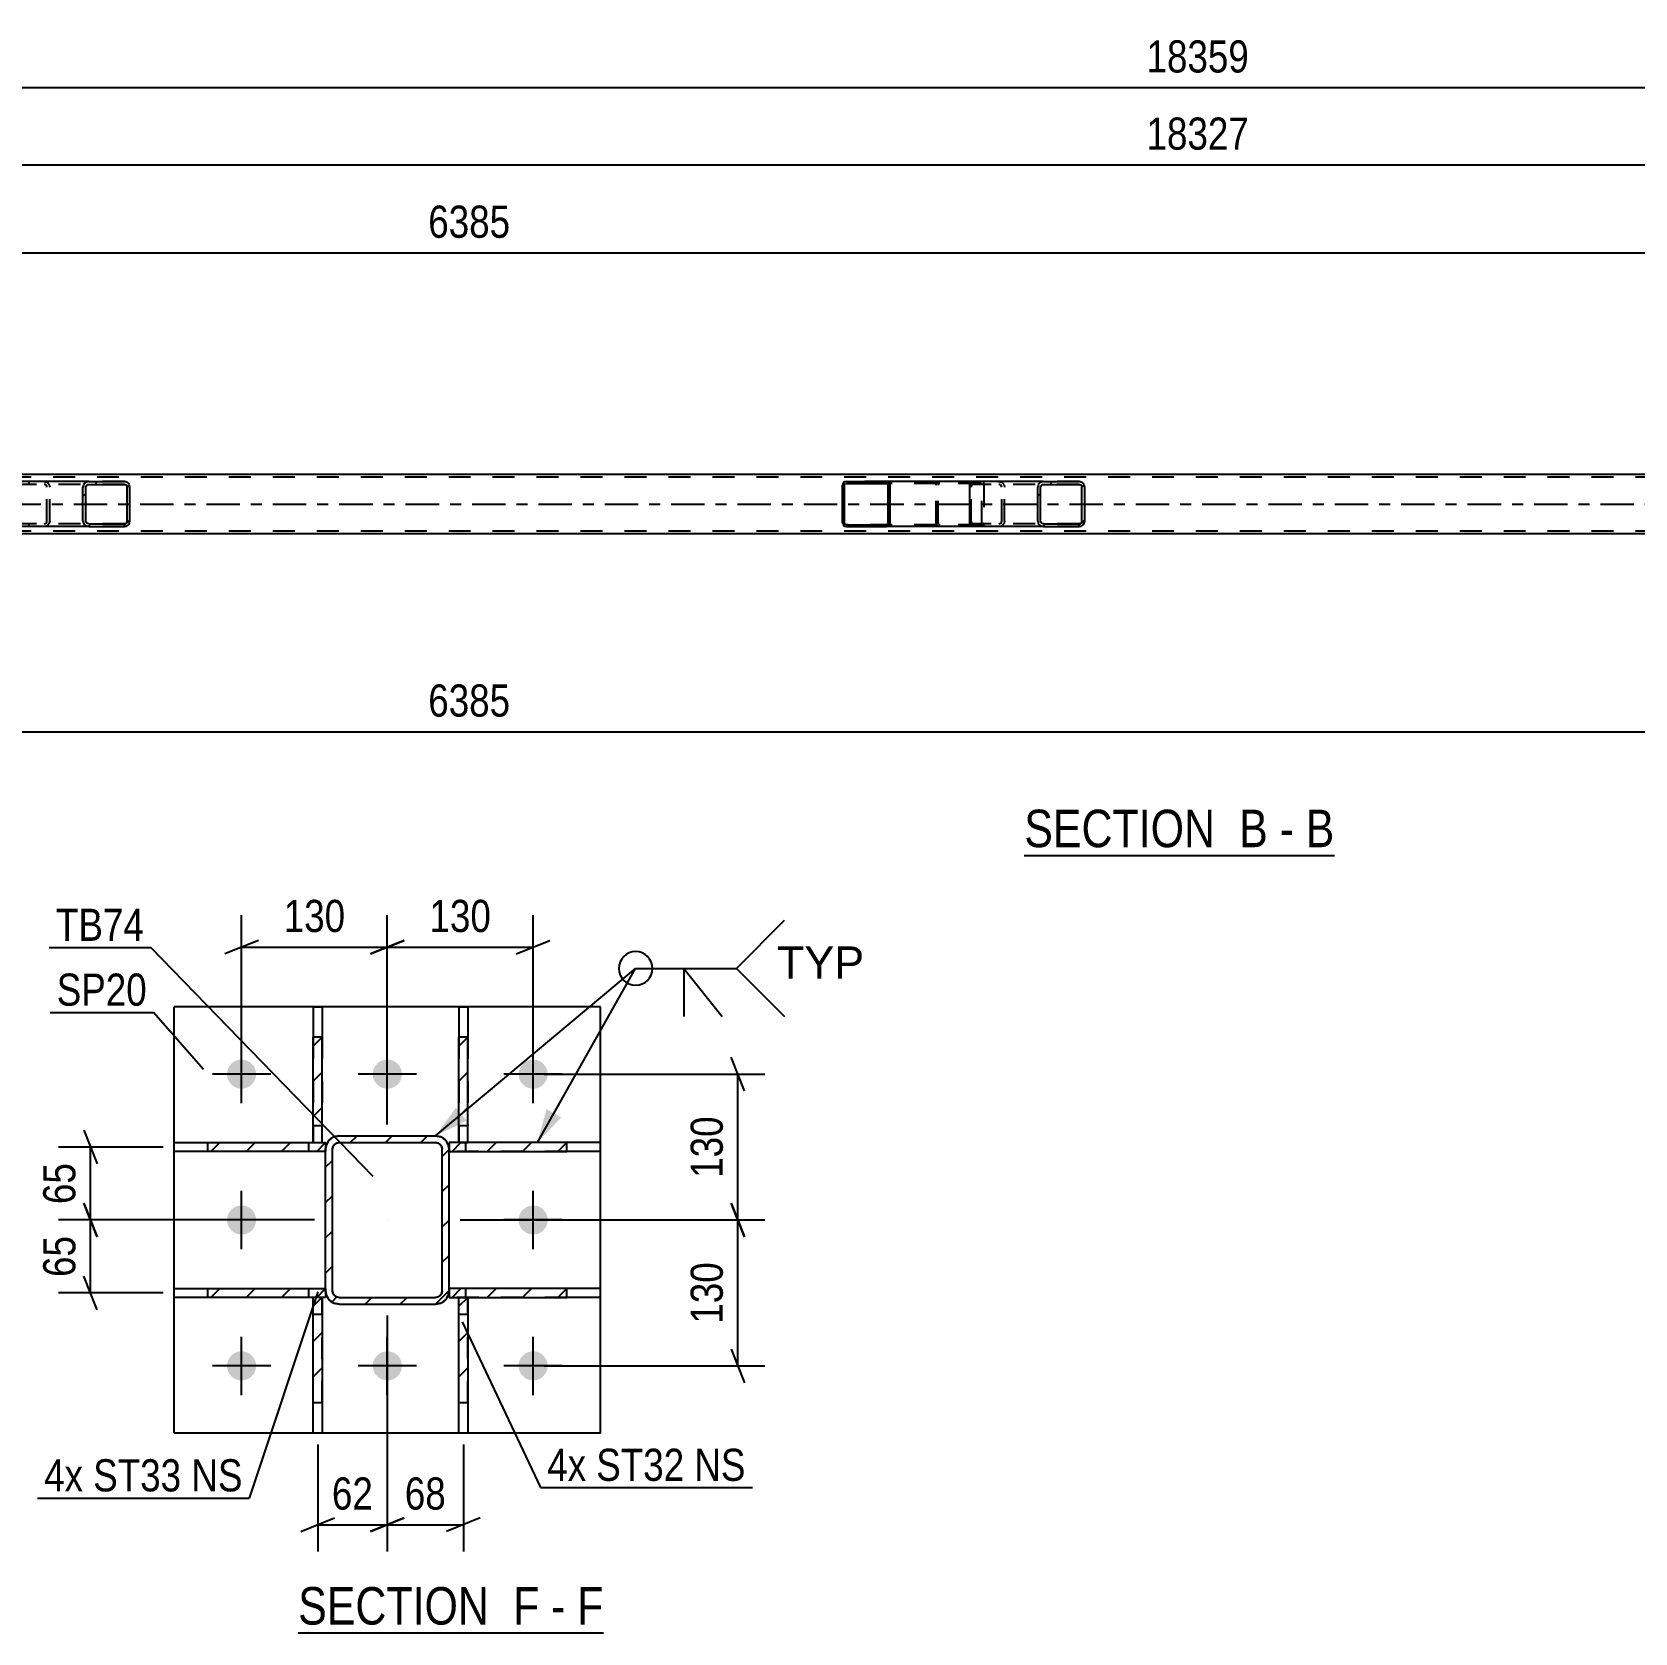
# Model space of a CAD drawing. Header units: millimetres. Extents: x 0 to 841, y 0 to 594.
# Drawn here: x 326.3 to 469.3, y 147.4 to 290.1 of the extents above; entities that cross this region are included whole.
import ezdxf

# ---------------------------------------------------------------- set-up
doc = ezdxf.new("R2010")
doc.units = ezdxf.units.MM
doc.linetypes.add('DXK_LINE_DOT2', pattern=[3.9198, 1.9599, -1.9599])
doc.linetypes.add('DXK_LINE_DOT3', pattern=[5.9187, 2.979, -0.9799, 0.9799, -0.9799])
doc.styles.add('Arial', font='ARIAL.TTF', dxfattribs={"height": 0.2})
doc.styles.add('Arial Narrow', font='ARIALN.TTF', dxfattribs={"height": 0.2})

# ---------------------------------------------------------------- blocks, each defined once
blk = doc.blocks.new('Unknown-814748510-12 - 2466')
at = {"color": 6, "linetype": 'Continuous'}
blk.add_line((414.82, 216.67), (442.47, 216.67), dxfattribs=at)
at = {"color": 0, "linetype": 'Continuous'}
for points in [[(432.93, 217.42), (432.93, 220.92), (414.82, 220.92), (414.82, 217.42)], [(436.54, 217.42), (436.54, 220.92), (433.98, 220.92), (433.98, 217.42)], [(438.86, 217.42), (438.86, 220.92), (437.59, 220.92), (437.59, 217.42)], [(442.47, 217.42), (442.47, 220.92), (439.91, 220.92), (439.91, 217.42)]]:
    blk.add_wipeout(points, dxfattribs=at)
at = {"color": 7, "linetype": 'Continuous', "style": 'Arial Narrow'}
for s, p in [('SECTION ', (414.82, 217.42)), ('B', (433.98, 217.42)), ('B', (439.91, 217.42)), ('-', (437.59, 217.42))]:
    blk.add_text(s, height=3.34, dxfattribs=at).set_placement(p)
blk = doc.blocks.new('Unknown-814748510-17 - 5761')
at = {"color": 6, "linetype": 'Continuous'}
blk.add_line((350.07, 147.38), (377.29, 147.38), dxfattribs=at)
at = {"color": 0, "linetype": 'Continuous'}
for points in [[(368.18, 148.13), (368.18, 151.63), (350.07, 151.63), (350.07, 148.13)], [(371.57, 148.13), (371.57, 151.63), (369.23, 151.63), (369.23, 148.13)], [(373.89, 148.13), (373.89, 151.63), (372.62, 151.63), (372.62, 148.13)], [(377.29, 148.13), (377.29, 151.63), (374.94, 151.63), (374.94, 148.13)]]:
    blk.add_wipeout(points, dxfattribs=at)
at = {"color": 7, "linetype": 'Continuous', "style": 'Arial Narrow'}
for s, p in [('SECTION ', (350.07, 148.13)), ('F', (369.23, 148.13)), ('F', (374.94, 148.13)), ('-', (372.62, 148.13))]:
    blk.add_text(s, height=3.34, dxfattribs=at).set_placement(p)
blk = doc.blocks.new('Part-814748510-2548 - 2466')
at = {"color": 7, "linetype": 'DXK_LINE_DOT2'}
for p, q in [((761.35, 250.4), (99.23, 250.4)), ((761.35, 245.6), (99.23, 245.6))]:
    blk.add_line(p, q, dxfattribs=at)
at = {"color": 2, "linetype": 'Continuous'}
for p, q in [((492.23, 250.64), (242.83, 250.64)), ((492.23, 245.36), (242.83, 245.36))]:
    blk.add_line(p, q, dxfattribs=at)
at = {"color": 7, "linetype": 'DXK_LINE_DOT3'}
blk.add_line((99.23, 248), (761.35, 248), dxfattribs=at)
blk = doc.blocks.new('Part-814748510-2533 - 2466')
at = {"linetype": 'Continuous'}
h = blk.add_hatch(dxfattribs=at)
h.set_pattern_fill('', scale=0.7, style=0, pattern_type=0)
h.set_pattern_definition([(45, (420.1692, 249.7046), (-1.57154, 1.57154), [])])
h.paths.add_polyline_path([(420.21, 249.52), (420.17, 249.7), (420.06, 249.86), (419.9, 249.96), (419.7, 250), (416.52, 250), (416.33, 249.96), (416.16, 249.86), (416.06, 249.7), (416.02, 249.52), (416.02, 246.48), (416.06, 246.3), (416.16, 246.14), (416.33, 246.04), (416.52, 246), (419.7, 246), (419.9, 246.04), (420.06, 246.14), (420.17, 246.3), (420.21, 246.48)])
h.paths.add_polyline_path([(419.94, 246.39), (419.88, 246.31), (419.8, 246.26), (419.7, 246.24), (416.52, 246.24), (416.42, 246.26), (416.34, 246.31), (416.29, 246.39), (416.27, 246.48), (416.27, 249.52), (416.29, 249.61), (416.34, 249.69), (416.42, 249.74), (416.52, 249.76), (419.7, 249.76), (419.8, 249.74), (419.88, 249.69), (419.94, 249.61), (419.96, 249.52), (419.96, 246.48)])
at = {"color": 2, "linetype": 'Continuous'}
for p, q in [((409.95, 249.52), (409.97, 249.7)), ((409.95, 246.48), (409.95, 249.52)), ((409.97, 249.7), (410.03, 249.86)), ((410.03, 249.86), (410.12, 249.96)), ((410.12, 249.96), (410.22, 250)), ((416.52, 250), (410.22, 250)), ((416.06, 249.7), (416.02, 249.52)), ((416.02, 246.48), (416.02, 249.52)), ((416.27, 249.52), (416.29, 249.61)), ((416.27, 246.48), (416.27, 249.52)), ((416.29, 249.61), (416.34, 249.69)), ((416.52, 250), (416.33, 249.96)), ((416.34, 249.69), (416.42, 249.74)), ((416.42, 249.74), (416.52, 249.76)), ((416.52, 250), (419.7, 250)), ((416.52, 249.76), (419.7, 249.76)), ((419.9, 249.96), (419.7, 250)), ((419.7, 249.76), (419.8, 249.74)), ((419.8, 249.74), (419.88, 249.69)), ((419.88, 249.69), (419.94, 249.61)), ((419.94, 249.61), (419.96, 249.52)), ((419.96, 246.48), (419.96, 249.52)), ((420.21, 249.52), (420.17, 249.7)), ((420.21, 246.48), (420.21, 249.52)), ((409.97, 246.3), (409.95, 246.48)), ((410.03, 246.14), (409.97, 246.3)), ((410.12, 246.04), (410.03, 246.14)), ((410.22, 246), (410.12, 246.04)), ((416.52, 246), (410.22, 246)), ((416.02, 246.48), (416.06, 246.3)), ((416.29, 246.39), (416.27, 246.48)), ((416.34, 246.31), (416.29, 246.39)), ((416.33, 246.04), (416.52, 246)), ((416.42, 246.26), (416.34, 246.31)), ((416.52, 246.24), (416.42, 246.26)), ((416.52, 246.24), (419.7, 246.24)), ((416.52, 246), (419.7, 246)), ((419.8, 246.26), (419.7, 246.24)), ((419.7, 246), (419.9, 246.04)), ((419.88, 246.31), (419.8, 246.26)), ((419.94, 246.39), (419.88, 246.31)), ((419.96, 246.48), (419.94, 246.39)), ((420.17, 246.3), (420.21, 246.48))]:
    blk.add_line(p, q, dxfattribs=at)
at = {"color": 7, "linetype": 'DXK_LINE_DOT2'}
for p, q in [((410.09, 249.61), (410.08, 249.52)), ((410.08, 246.48), (410.08, 249.52)), ((410.12, 249.69), (410.09, 249.61)), ((410.17, 249.74), (410.12, 249.69)), ((410.22, 249.76), (410.17, 249.74)), ((419.7, 249.76), (410.22, 249.76)), ((411.21, 249.76), (411.21, 250)), ((412.55, 250), (412.75, 249.96)), ((412.65, 249.74), (412.55, 249.76)), ((412.73, 249.69), (412.65, 249.74)), ((412.79, 249.61), (412.73, 249.69)), ((412.81, 249.52), (412.79, 249.61)), ((412.81, 246.48), (412.81, 249.52)), ((413.02, 249.7), (413.06, 249.52)), ((413.06, 246.48), (413.06, 249.52)), ((419.7, 250), (416.52, 250)), ((410.08, 246.48), (410.09, 246.39)), ((410.09, 246.39), (410.12, 246.31)), ((410.12, 246.31), (410.17, 246.26)), ((410.17, 246.26), (410.22, 246.24)), ((419.7, 246.24), (410.22, 246.24)), ((411.21, 246), (411.21, 246.24)), ((412.55, 246.24), (412.65, 246.26)), ((412.75, 246.04), (412.55, 246)), ((412.65, 246.26), (412.73, 246.31)), ((412.73, 246.31), (412.79, 246.39)), ((412.79, 246.39), (412.81, 246.48)), ((413.06, 246.48), (413.02, 246.3)), ((419.7, 246), (416.52, 246))]:
    blk.add_line(p, q, dxfattribs=at)
for centre, start, end in [((412.57, 249.51), 23.8494, 68.8059), ((412.57, 246.5), 291.1941, 336.1506)]:
    blk.add_arc(centre, 0.492, start, end, dxfattribs=at)
at = {"color": 2, "linetype": 'Continuous'}
for centre, start, end in [((416.51, 249.51), 111.1941, 156.1506), ((419.72, 249.51), 23.8494, 68.8059), ((416.51, 246.5), 203.8494, 248.8059), ((419.72, 246.5), 291.1941, 336.1506)]:
    blk.add_arc(centre, 0.492, start, end, dxfattribs=at)
blk = doc.blocks.new('Part-814748510-2715 - 2466')
at = {"linetype": 'Continuous'}
h = blk.add_hatch(dxfattribs=at)
h.set_pattern_fill('', scale=0.7, style=0, pattern_type=0)
h.set_pattern_definition([(45, (335.035, 249.7046), (-1.57154, 1.57154), [])])
h.paths.add_polyline_path([(335.07, 249.52), (335.03, 249.7), (334.93, 249.86), (334.76, 249.96), (334.57, 250), (331.39, 250), (331.19, 249.96), (331.03, 249.86), (330.92, 249.7), (330.88, 249.52), (330.88, 246.48), (330.92, 246.3), (331.03, 246.14), (331.19, 246.04), (331.39, 246), (334.57, 246), (334.76, 246.04), (334.93, 246.14), (335.03, 246.3), (335.07, 246.48)])
h.paths.add_polyline_path([(334.8, 246.39), (334.75, 246.31), (334.67, 246.26), (334.57, 246.24), (331.39, 246.24), (331.29, 246.26), (331.21, 246.31), (331.15, 246.39), (331.13, 246.48), (331.13, 249.52), (331.15, 249.61), (331.21, 249.69), (331.29, 249.74), (331.39, 249.76), (334.57, 249.76), (334.67, 249.74), (334.75, 249.69), (334.8, 249.61), (334.82, 249.52), (334.82, 246.48)])
at = {"color": 2, "linetype": 'Continuous'}
for p, q in [((324.82, 249.52), (324.84, 249.7)), ((324.82, 246.48), (324.82, 249.52)), ((324.84, 249.7), (324.89, 249.86)), ((324.89, 249.86), (324.98, 249.96)), ((324.98, 249.96), (325.09, 250)), ((331.39, 250), (325.09, 250)), ((330.92, 249.7), (330.88, 249.52)), ((330.88, 246.48), (330.88, 249.52)), ((331.13, 249.52), (331.15, 249.61)), ((331.13, 246.48), (331.13, 249.52)), ((331.15, 249.61), (331.21, 249.69)), ((331.39, 250), (331.19, 249.96)), ((331.21, 249.69), (331.29, 249.74)), ((331.29, 249.74), (331.39, 249.76)), ((331.39, 250), (334.57, 250)), ((331.39, 249.76), (334.57, 249.76)), ((334.76, 249.96), (334.57, 250)), ((334.57, 249.76), (334.67, 249.74)), ((334.67, 249.74), (334.75, 249.69)), ((334.75, 249.69), (334.8, 249.61)), ((334.8, 249.61), (334.82, 249.52)), ((334.82, 246.48), (334.82, 249.52)), ((335.07, 249.52), (335.03, 249.7)), ((335.07, 246.48), (335.07, 249.52)), ((324.84, 246.3), (324.82, 246.48)), ((324.89, 246.14), (324.84, 246.3)), ((324.98, 246.04), (324.89, 246.14)), ((325.09, 246), (324.98, 246.04)), ((331.39, 246), (325.09, 246)), ((330.88, 246.48), (330.92, 246.3)), ((331.15, 246.39), (331.13, 246.48)), ((331.21, 246.31), (331.15, 246.39)), ((331.19, 246.04), (331.39, 246)), ((331.29, 246.26), (331.21, 246.31)), ((331.39, 246.24), (331.29, 246.26)), ((331.39, 246.24), (334.57, 246.24)), ((331.39, 246), (334.57, 246)), ((334.67, 246.26), (334.57, 246.24)), ((334.57, 246), (334.76, 246.04)), ((334.75, 246.31), (334.67, 246.26)), ((334.8, 246.39), (334.75, 246.31)), ((334.82, 246.48), (334.8, 246.39)), ((335.03, 246.3), (335.07, 246.48))]:
    blk.add_line(p, q, dxfattribs=at)
at = {"color": 7, "linetype": 'DXK_LINE_DOT2'}
for p, q in [((324.96, 249.61), (324.95, 249.52)), ((324.95, 246.48), (324.95, 249.52)), ((324.99, 249.69), (324.96, 249.61)), ((325.03, 249.74), (324.99, 249.69)), ((325.09, 249.76), (325.03, 249.74)), ((334.57, 249.76), (325.09, 249.76)), ((326.08, 249.76), (326.08, 250)), ((327.42, 250), (327.61, 249.96)), ((327.52, 249.74), (327.42, 249.76)), ((327.6, 249.69), (327.52, 249.74)), ((327.65, 249.61), (327.6, 249.69)), ((327.67, 249.52), (327.65, 249.61)), ((327.67, 246.48), (327.67, 249.52)), ((327.88, 249.7), (327.92, 249.52)), ((327.92, 246.48), (327.92, 249.52)), ((334.57, 250), (331.39, 250)), ((324.95, 246.48), (324.96, 246.39)), ((324.96, 246.39), (324.99, 246.31)), ((324.99, 246.31), (325.03, 246.26)), ((325.03, 246.26), (325.09, 246.24)), ((334.57, 246.24), (325.09, 246.24)), ((326.08, 246), (326.08, 246.24)), ((327.42, 246.24), (327.52, 246.26)), ((327.61, 246.04), (327.42, 246)), ((327.52, 246.26), (327.6, 246.31)), ((327.6, 246.31), (327.65, 246.39)), ((327.65, 246.39), (327.67, 246.48)), ((327.92, 246.48), (327.88, 246.3)), ((334.57, 246), (331.39, 246))]:
    blk.add_line(p, q, dxfattribs=at)
for centre, start, end in [((327.43, 249.51), 23.8494, 68.8059), ((327.43, 246.5), 291.1941, 336.1506)]:
    blk.add_arc(centre, 0.492, start, end, dxfattribs=at)
at = {"color": 2, "linetype": 'Continuous'}
for centre, start, end in [((331.37, 249.51), 111.1941, 156.1506), ((334.58, 249.51), 23.8494, 68.8059), ((331.37, 246.5), 203.8494, 248.8059), ((334.58, 246.5), 291.1941, 336.1506)]:
    blk.add_arc(centre, 0.492, start, end, dxfattribs=at)
blk = doc.blocks.new('Part-814748510-2716 - 2466')
at = {"linetype": 'Continuous'}
h = blk.add_hatch(dxfattribs=at)
h.set_pattern_fill('', scale=0.7, style=0, pattern_type=0)
h.set_pattern_definition([(45, (402.8373, 249.8034), (-1.57154, 1.57154), [])])
h.paths.add_polyline_path([(402.86, 249.68), (402.84, 249.8), (402.76, 249.91), (402.65, 249.98), (402.52, 250), (398.95, 250), (398.82, 249.98), (398.71, 249.91), (398.63, 249.8), (398.61, 249.68), (398.61, 246.32), (398.63, 246.2), (398.71, 246.09), (398.82, 246.03), (398.95, 246), (402.52, 246), (402.65, 246.03), (402.76, 246.09), (402.84, 246.2), (402.86, 246.32)])
h.paths.add_polyline_path([(402.68, 246.26), (402.64, 246.21), (402.59, 246.17), (402.52, 246.16), (398.95, 246.16), (398.88, 246.17), (398.83, 246.21), (398.79, 246.26), (398.78, 246.32), (398.78, 249.68), (398.79, 249.74), (398.83, 249.79), (398.88, 249.83), (398.95, 249.84), (402.52, 249.84), (402.59, 249.83), (402.64, 249.79), (402.68, 249.74), (402.69, 249.68), (402.69, 246.32)])
at = {"color": 2, "linetype": 'Continuous'}
for p, q in [((398.63, 249.8), (398.61, 249.68)), ((398.61, 246.32), (398.61, 249.68)), ((398.78, 249.68), (398.79, 249.74)), ((398.78, 246.32), (398.78, 249.68)), ((398.79, 249.74), (398.83, 249.79)), ((398.95, 250), (398.82, 249.98)), ((398.83, 249.79), (398.88, 249.83)), ((398.88, 249.83), (398.95, 249.84)), ((398.95, 250), (402.52, 250)), ((398.95, 249.84), (402.52, 249.84)), ((410.22, 250), (402.52, 250)), ((402.65, 249.98), (402.52, 250)), ((402.52, 249.84), (402.59, 249.83)), ((402.59, 249.83), (402.64, 249.79)), ((402.64, 249.79), (402.68, 249.74)), ((402.68, 249.74), (402.69, 249.68)), ((402.69, 246.32), (402.69, 249.68)), ((402.86, 249.68), (402.84, 249.8)), ((402.86, 246.32), (402.86, 249.68)), ((398.61, 246.32), (398.63, 246.2)), ((398.79, 246.26), (398.78, 246.32)), ((398.83, 246.21), (398.79, 246.26)), ((398.82, 246.03), (398.95, 246)), ((398.88, 246.17), (398.83, 246.21)), ((398.95, 246.16), (398.88, 246.17)), ((398.95, 246.16), (402.52, 246.16)), ((398.95, 246), (402.52, 246)), ((402.59, 246.17), (402.52, 246.16)), ((402.52, 246), (402.65, 246.03)), ((410.22, 246), (402.52, 246)), ((402.64, 246.21), (402.59, 246.17)), ((402.68, 246.26), (402.64, 246.21)), ((402.69, 246.32), (402.68, 246.26)), ((402.84, 246.2), (402.86, 246.32))]:
    blk.add_line(p, q, dxfattribs=at)
at = {"color": 7, "linetype": 'DXK_LINE_DOT2'}
for p, q in [((402.52, 250), (398.95, 250)), ((410.87, 249.84), (398.95, 249.84)), ((406.96, 249.68), (406.98, 249.8)), ((406.96, 246.32), (406.96, 249.68)), ((407.14, 249.74), (407.13, 249.68)), ((407.13, 246.32), (407.13, 249.68)), ((407.18, 249.79), (407.14, 249.74)), ((407.17, 249.98), (407.3, 250)), ((407.23, 249.83), (407.18, 249.79)), ((407.3, 249.84), (407.23, 249.83)), ((410.87, 250), (410.22, 250)), ((410.87, 250), (411, 249.98)), ((410.94, 249.83), (410.87, 249.84)), ((410.99, 249.79), (410.94, 249.83)), ((411.03, 249.74), (410.99, 249.79)), ((411.04, 249.68), (411.03, 249.74)), ((411.04, 246.32), (411.04, 249.68)), ((411.19, 249.8), (411.21, 249.7)), ((411.21, 249.7), (411.21, 249.68)), ((411.21, 249.68), (411.21, 246.32)), ((410.87, 246.16), (398.95, 246.16)), ((402.52, 246), (398.95, 246)), ((406.98, 246.2), (406.96, 246.32)), ((407.13, 246.32), (407.14, 246.26)), ((407.14, 246.26), (407.18, 246.21)), ((407.3, 246), (407.17, 246.03)), ((407.18, 246.21), (407.19, 246.2)), ((407.19, 246.2), (407.23, 246.17)), ((407.23, 246.17), (407.3, 246.16)), ((410.87, 246), (410.22, 246)), ((410.87, 246.16), (410.94, 246.17)), ((411, 246.03), (410.87, 246)), ((410.94, 246.17), (410.99, 246.21)), ((410.99, 246.21), (411.03, 246.26)), ((411.03, 246.26), (411.04, 246.32)), ((411.21, 246.32), (411.19, 246.2))]:
    blk.add_line(p, q, dxfattribs=at)
at = {"color": 2, "linetype": 'Continuous'}
for centre, start, end in [((398.93, 249.67), 110.7583, 155.68), ((402.54, 249.67), 24.32, 69.2417), ((398.93, 246.33), 204.32, 249.2417), ((402.54, 246.33), 290.7583, 335.68)]:
    blk.add_arc(centre, 0.331, start, end, dxfattribs=at)
at = {"color": 7, "linetype": 'DXK_LINE_DOT2'}
for centre, start, end in [((407.28, 249.67), 110.7583, 155.68), ((407.28, 246.33), 204.32, 249.2417), ((410.88, 246.33), 290.7583, 335.68)]:
    blk.add_arc(centre, 0.331, start, end, dxfattribs=at)
blk = doc.blocks.new('Part-814748510-5843 - 5761')
at = {"linetype": 'Continuous'}
h = blk.add_hatch(dxfattribs=at)
h.set_pattern_fill('', scale=0.7, style=0, pattern_type=0)
h.set_pattern_definition([(45, (363.5204, 177.8925), (-1.57154, 1.57154), [])])
h.paths.add_polyline_path([(363.43, 177.43), (363.52, 177.89), (363.52, 190.49), (363.43, 190.95), (363.17, 191.34), (362.78, 191.6), (362.32, 191.69), (353.72, 191.69), (353.26, 191.6), (352.87, 191.34), (352.61, 190.95), (352.52, 190.49), (352.52, 177.89), (352.61, 177.43), (352.87, 177.04), (353.26, 176.78), (353.72, 176.69), (362.32, 176.69), (362.78, 176.78), (363.17, 177.04)])
h.paths.add_polyline_path([(362.55, 177.34), (362.32, 177.29), (353.72, 177.29), (353.49, 177.34), (353.3, 177.47), (353.17, 177.66), (353.12, 177.89), (353.12, 190.49), (353.17, 190.72), (353.3, 190.92), (353.49, 191.05), (353.72, 191.09), (362.32, 191.09), (362.55, 191.05), (362.74, 190.92), (362.87, 190.72), (362.92, 190.49), (362.92, 177.89), (362.87, 177.66), (362.74, 177.47)])
at = {"color": 7, "linetype": 'DXK_LINE_DOT2'}
for p, q in [((353.26, 191.6), (353.72, 191.69)), ((353.72, 191.69), (362.32, 191.69)), ((362.32, 191.69), (362.78, 191.6)), ((352.52, 190.49), (352.61, 190.95)), ((352.52, 177.89), (352.52, 190.49)), ((353.17, 190.72), (353.12, 190.49)), ((353.12, 177.89), (353.12, 190.49)), ((353.3, 190.92), (353.17, 190.72)), ((353.49, 191.05), (353.3, 190.92)), ((353.72, 191.09), (353.49, 191.05)), ((353.72, 191.09), (362.32, 191.09)), ((362.55, 191.05), (362.32, 191.09)), ((362.74, 190.92), (362.55, 191.05)), ((362.87, 190.72), (362.74, 190.92)), ((362.92, 190.49), (362.87, 190.72)), ((362.92, 177.89), (362.92, 190.49)), ((363.43, 190.95), (363.52, 190.49)), ((363.52, 177.89), (363.52, 190.49)), ((352.61, 177.43), (352.52, 177.89)), ((353.12, 177.89), (353.17, 177.66)), ((353.17, 177.66), (353.3, 177.47)), ((353.3, 177.47), (353.49, 177.34)), ((353.49, 177.34), (353.72, 177.29)), ((353.72, 177.29), (362.32, 177.29)), ((362.32, 177.29), (362.55, 177.34)), ((362.55, 177.34), (362.74, 177.47)), ((362.74, 177.47), (362.87, 177.66)), ((362.87, 177.66), (362.92, 177.89)), ((363.52, 177.89), (363.43, 177.43)), ((353.72, 176.69), (353.26, 176.78)), ((353.72, 176.69), (362.32, 176.69)), ((362.78, 176.78), (362.32, 176.69))]:
    blk.add_line(p, q, dxfattribs=at)
at = {"color": 2, "linetype": 'Continuous'}
for p, q in [((353.72, 191.69), (353.26, 191.6)), ((353.72, 191.69), (362.32, 191.69)), ((362.78, 191.6), (362.32, 191.69)), ((352.61, 190.95), (352.52, 190.49)), ((352.52, 177.89), (352.52, 190.49)), ((353.12, 190.49), (353.17, 190.72)), ((353.12, 177.89), (353.12, 190.49)), ((353.17, 190.72), (353.3, 190.92)), ((353.3, 190.92), (353.49, 191.05)), ((353.49, 191.05), (353.72, 191.09)), ((353.72, 191.09), (362.32, 191.09)), ((362.32, 191.09), (362.55, 191.05)), ((362.55, 191.05), (362.74, 190.92)), ((362.74, 190.92), (362.87, 190.72)), ((362.87, 190.72), (362.92, 190.49)), ((362.92, 177.89), (362.92, 190.49)), ((363.52, 190.49), (363.43, 190.95)), ((363.52, 177.89), (363.52, 190.49)), ((352.52, 177.89), (352.61, 177.43)), ((353.17, 177.66), (353.12, 177.89)), ((353.3, 177.47), (353.17, 177.66)), ((353.49, 177.34), (353.3, 177.47)), ((353.72, 177.29), (353.49, 177.34)), ((353.72, 177.29), (362.32, 177.29)), ((362.55, 177.34), (362.32, 177.29)), ((362.74, 177.47), (362.55, 177.34)), ((362.87, 177.66), (362.74, 177.47)), ((362.92, 177.89), (362.87, 177.66)), ((363.43, 177.43), (363.52, 177.89)), ((353.26, 176.78), (353.72, 176.69)), ((353.72, 176.69), (362.32, 176.69)), ((362.32, 176.69), (362.78, 176.78))]:
    blk.add_line(p, q, dxfattribs=at)
at = {"color": 7, "linetype": 'DXK_LINE_DOT3'}
blk.add_line((358.02, 184.19), (358.02, 184.19), dxfattribs=at)
at = {"color": 7, "linetype": 'DXK_LINE_DOT2'}
for centre, start, end in [((353.72, 190.49), 112.5, 157.5), ((362.32, 190.49), 22.5, 67.5), ((353.72, 177.89), 202.5, 247.5), ((362.32, 177.89), 292.5, 337.5)]:
    blk.add_arc(centre, 1.2, start, end, dxfattribs=at)
at = {"color": 2, "linetype": 'Continuous'}
for centre, start, end in [((353.72, 190.49), 112.5, 157.5), ((362.32, 190.49), 22.5, 67.5), ((353.72, 177.89), 202.5, 247.5), ((362.32, 177.89), 292.5, 337.5)]:
    blk.add_arc(centre, 1.2, start, end, dxfattribs=at)
blk = doc.blocks.new('Part-814748510-5827 - 5761')
at = {"linetype": 'Continuous'}
h = blk.add_hatch(dxfattribs=at)
h.set_pattern_fill('', scale=0.7, style=0, pattern_type=0)
h.set_pattern_definition([(45, (374.0187, 178.0908), (-1.57154, 1.57154), [])])
h.paths.add_polyline_path([(374.02, 177.29), (374.02, 178.09), (363.52, 178.09), (363.52, 177.29)])
at = {"color": 7, "linetype": 'DXK_LINE_DOT2'}
for p, q in [((374.02, 178.09), (363.52, 178.09)), ((363.52, 178.09), (363.52, 177.29)), ((374.02, 177.29), (363.52, 177.29)), ((365.02, 177.29), (365.02, 178.09))]:
    blk.add_line(p, q, dxfattribs=at)
at = {"color": 2, "linetype": 'Continuous'}
for p, q in [((374.02, 178.09), (363.52, 178.09)), ((363.52, 178.09), (363.52, 177.29)), ((363.52, 177.29), (374.02, 177.29)), ((377.02, 178.09), (374.02, 178.09)), ((374.02, 177.29), (374.02, 178.09)), ((377.02, 177.29), (374.02, 177.29)), ((377.02, 177.29), (377.02, 178.09))]:
    blk.add_line(p, q, dxfattribs=at)
blk = doc.blocks.new('Bolt-814748510-5780 - 5761')
at = {"linetype": 'Continuous'}
for points in [[(343.72, 197.19, -1), (346.32, 197.19, -1)], [(356.72, 197.19, -1), (359.32, 197.19, -1)], [(369.72, 197.19, -1), (372.32, 197.19, -1)], [(343.72, 184.19, -1), (346.32, 184.19, -1)], [(369.72, 184.19, -1), (372.32, 184.19, -1)], [(343.72, 171.19, -1), (346.32, 171.19, -1)], [(356.72, 171.19, -1), (359.32, 171.19, -1)], [(369.72, 171.19, -1), (372.32, 171.19, -1)]]:
    blk.add_hatch(color=1, dxfattribs=at).paths.add_polyline_path(points)
at = {"color": 1, "linetype": 'Continuous'}
for p, q in [((345.02, 194.59), (345.02, 199.79)), ((358.02, 194.59), (358.02, 199.79)), ((371.02, 194.59), (371.02, 199.79)), ((347.62, 197.19), (342.42, 197.19)), ((360.62, 197.19), (355.42, 197.19)), ((373.62, 197.19), (368.42, 197.19)), ((345.02, 181.59), (345.02, 186.79)), ((371.02, 181.59), (371.02, 186.79)), ((347.62, 184.19), (342.42, 184.19)), ((373.62, 184.19), (368.42, 184.19)), ((345.02, 168.59), (345.02, 173.79)), ((358.02, 168.59), (358.02, 173.79)), ((371.02, 168.59), (371.02, 173.79)), ((347.62, 171.19), (342.42, 171.19)), ((360.62, 171.19), (355.42, 171.19)), ((373.62, 171.19), (368.42, 171.19))]:
    blk.add_line(p, q, dxfattribs=at)
blk = doc.blocks.new('Part-814748510-5822 - 5761')
at = {"linetype": 'Continuous'}
h = blk.add_hatch(dxfattribs=at)
h.set_pattern_fill('', scale=0.7, style=0, pattern_type=0)
h.set_pattern_definition([(45, (374.0187, 191.0908), (-1.57154, 1.57154), [])])
h.paths.add_polyline_path([(374.02, 190.29), (374.02, 191.09), (363.52, 191.09), (363.52, 190.29)])
at = {"color": 7, "linetype": 'DXK_LINE_DOT2'}
for p, q in [((374.02, 191.09), (363.52, 191.09)), ((363.52, 191.09), (363.52, 190.29)), ((374.02, 190.29), (363.52, 190.29)), ((365.02, 190.29), (365.02, 191.09))]:
    blk.add_line(p, q, dxfattribs=at)
at = {"color": 2, "linetype": 'Continuous'}
for p, q in [((374.02, 191.09), (363.52, 191.09)), ((363.52, 191.09), (363.52, 190.29)), ((363.52, 190.29), (374.02, 190.29)), ((377.02, 191.09), (374.02, 191.09)), ((374.02, 190.29), (374.02, 191.09)), ((377.02, 190.29), (374.02, 190.29)), ((377.02, 190.29), (377.02, 191.09))]:
    blk.add_line(p, q, dxfattribs=at)
blk = doc.blocks.new('Part-814748510-5833 - 5761')
at = {"color": 2, "linetype": 'Continuous'}
for p, q in [((339.02, 165.19), (339.02, 203.19)), ((377.02, 203.19), (339.02, 203.19)), ((377.02, 165.19), (377.02, 203.19)), ((377.02, 165.19), (339.02, 165.19))]:
    blk.add_line(p, q, dxfattribs=at)
blk = doc.blocks.new('Part-814748510-5895 - 5761')
at = {"linetype": 'Continuous'}
h = blk.add_hatch(dxfattribs=at)
h.set_pattern_fill('', scale=0.7, style=0, pattern_type=0)
h.set_pattern_definition([(45, (352.5203, 178.0906), (-1.57154, 1.57154), [])])
h.paths.add_polyline_path([(352.52, 177.29), (352.52, 178.09), (342.02, 178.09), (342.02, 177.29)])
at = {"color": 2, "linetype": 'Continuous'}
for p, q in [((339.02, 177.29), (339.02, 178.09)), ((339.02, 178.09), (342.02, 178.09)), ((342.02, 177.29), (339.02, 177.29)), ((342.02, 178.09), (352.52, 178.09)), ((342.02, 177.29), (342.02, 178.09)), ((352.52, 177.29), (342.02, 177.29)), ((352.52, 178.09), (352.52, 177.29))]:
    blk.add_line(p, q, dxfattribs=at)
at = {"color": 7, "linetype": 'DXK_LINE_DOT2'}
for p, q in [((342.02, 178.09), (352.52, 178.09)), ((352.52, 177.29), (342.02, 177.29)), ((351.02, 177.29), (351.02, 178.09)), ((352.52, 178.09), (352.52, 177.29))]:
    blk.add_line(p, q, dxfattribs=at)
blk = doc.blocks.new('Part-814748510-5917 - 5761')
at = {"linetype": 'Continuous'}
h = blk.add_hatch(dxfattribs=at)
h.set_pattern_fill('', scale=0.7, style=0, pattern_type=0)
h.set_pattern_definition([(45, (352.205, 200.503), (-1.57154, 1.57154), [])])
h.paths.add_polyline_path([(352.2, 191.1), (352.2, 200.5), (351.4, 200.5), (351.4, 191.1)])
at = {"color": 2, "linetype": 'Continuous'}
for p, q in [((351.4, 203.19), (351.4, 200.5)), ((351.4, 203.19), (352.2, 203.19)), ((352.2, 203.19), (352.2, 200.5)), ((351.4, 191.1), (351.4, 200.5)), ((352.2, 200.5), (351.4, 200.5)), ((352.2, 191.1), (352.2, 200.5)), ((351.4, 191.1), (352.2, 191.1))]:
    blk.add_line(p, q, dxfattribs=at)
at = {"color": 7, "linetype": 'DXK_LINE_DOT2'}
for p, q in [((351.4, 200.5), (351.4, 191.1)), ((352.2, 200.5), (352.2, 192.6)), ((351.4, 192.6), (352.2, 192.6)), ((352.2, 191.1), (352.2, 192.6)), ((351.4, 191.1), (352.2, 191.1))]:
    blk.add_line(p, q, dxfattribs=at)
blk = doc.blocks.new('Part-814748510-5934 - 5761')
at = {"linetype": 'Continuous'}
h = blk.add_hatch(dxfattribs=at)
h.set_pattern_fill('', scale=0.7, style=0, pattern_type=0)
h.set_pattern_definition([(45, (365.2044, 200.5029), (-1.57154, 1.57154), [])])
h.paths.add_polyline_path([(365.2, 191.1), (365.2, 200.5), (364.4, 200.5), (364.4, 191.1)])
at = {"color": 2, "linetype": 'Continuous'}
for p, q in [((364.4, 203.19), (364.4, 200.5)), ((364.4, 203.19), (365.2, 203.19)), ((365.2, 203.19), (365.2, 200.5)), ((364.4, 191.1), (364.4, 200.5)), ((365.2, 200.5), (364.4, 200.5)), ((365.2, 191.1), (365.2, 200.5)), ((364.4, 191.1), (365.2, 191.1))]:
    blk.add_line(p, q, dxfattribs=at)
at = {"color": 7, "linetype": 'DXK_LINE_DOT2'}
for p, q in [((364.4, 200.5), (364.4, 191.1)), ((365.2, 200.5), (365.2, 192.6)), ((364.4, 192.6), (365.2, 192.6)), ((365.2, 191.1), (365.2, 192.6)), ((364.4, 191.1), (365.2, 191.1))]:
    blk.add_line(p, q, dxfattribs=at)
blk = doc.blocks.new('Part-814748510-5939 - 5761')
at = {"linetype": 'Continuous'}
h = blk.add_hatch(dxfattribs=at)
h.set_pattern_fill('', scale=0.7, style=0, pattern_type=0)
h.set_pattern_definition([(45, (352.2055, 177.3007), (-1.57154, 1.57154), [])])
h.paths.add_polyline_path([(352.21, 167.88), (352.21, 177.3), (351.41, 177.3), (351.41, 167.88)])
at = {"color": 7, "linetype": 'DXK_LINE_DOT2'}
for p, q in [((351.41, 175.8), (351.41, 177.3)), ((351.41, 177.3), (352.21, 177.3)), ((352.21, 167.88), (352.21, 177.3)), ((351.41, 175.8), (352.21, 175.8)), ((351.41, 167.88), (351.41, 175.8))]:
    blk.add_line(p, q, dxfattribs=at)
at = {"color": 2, "linetype": 'Continuous'}
for p, q in [((351.41, 167.88), (351.41, 177.3)), ((351.41, 177.3), (352.21, 177.3)), ((352.21, 177.3), (352.21, 167.88)), ((351.41, 165.19), (351.41, 167.88)), ((352.21, 167.88), (351.41, 167.88)), ((352.21, 167.88), (352.21, 165.19)), ((352.21, 165.19), (351.41, 165.19))]:
    blk.add_line(p, q, dxfattribs=at)
blk = doc.blocks.new('Part-814748510-5944 - 5761')
at = {"linetype": 'Continuous'}
h = blk.add_hatch(dxfattribs=at)
h.set_pattern_fill('', scale=0.7, style=0, pattern_type=0)
h.set_pattern_definition([(45, (365.205, 177.3007), (-1.57154, 1.57154), [])])
h.paths.add_polyline_path([(365.2, 167.88), (365.2, 177.3), (364.4, 177.3), (364.4, 167.88)])
at = {"color": 7, "linetype": 'DXK_LINE_DOT2'}
for p, q in [((364.4, 175.8), (364.4, 177.3)), ((364.4, 177.3), (365.2, 177.3)), ((365.2, 167.88), (365.2, 177.3)), ((364.4, 175.8), (365.2, 175.8)), ((364.4, 167.88), (364.4, 175.8))]:
    blk.add_line(p, q, dxfattribs=at)
at = {"color": 2, "linetype": 'Continuous'}
for p, q in [((364.4, 167.88), (364.4, 177.3)), ((364.4, 177.3), (365.2, 177.3)), ((365.2, 177.3), (365.2, 167.88)), ((364.4, 165.19), (364.4, 167.88)), ((365.2, 167.88), (364.4, 167.88)), ((365.2, 167.88), (365.2, 165.19)), ((365.2, 165.19), (364.4, 165.19))]:
    blk.add_line(p, q, dxfattribs=at)
blk = doc.blocks.new('Part-814748510-5949 - 5761')
at = {"linetype": 'Continuous'}
h = blk.add_hatch(dxfattribs=at)
h.set_pattern_fill('', scale=0.7, style=0, pattern_type=0)
h.set_pattern_definition([(45, (352.5203, 191.0906), (-1.57154, 1.57154), [])])
h.paths.add_polyline_path([(352.52, 190.29), (352.52, 191.09), (342.02, 191.09), (342.02, 190.29)])
at = {"color": 2, "linetype": 'Continuous'}
for p, q in [((339.02, 190.29), (339.02, 191.09)), ((339.02, 191.09), (342.02, 191.09)), ((342.02, 190.29), (339.02, 190.29)), ((342.02, 191.09), (352.52, 191.09)), ((342.02, 190.29), (342.02, 191.09)), ((352.52, 190.29), (342.02, 190.29)), ((352.52, 191.09), (352.52, 190.29))]:
    blk.add_line(p, q, dxfattribs=at)
at = {"color": 7, "linetype": 'DXK_LINE_DOT2'}
for p, q in [((342.02, 191.09), (352.52, 191.09)), ((352.52, 190.29), (342.02, 190.29)), ((351.02, 190.29), (351.02, 191.09)), ((352.52, 191.09), (352.52, 190.29))]:
    blk.add_line(p, q, dxfattribs=at)
blk = doc.blocks.new('StraightDimension-814748510-2804 - 2466')
at = {"color": 7, "linetype": 'Continuous'}
blk.add_line((237.63, 227.71), (493.03, 227.71), dxfattribs=at)
at = {"color": 0}
blk.add_wipeout([(369.58, 228.46), (369.58, 232.66), (361.07, 232.66), (361.07, 228.46)], dxfattribs=at)
at = {"color": 3, "style": 'Arial Narrow'}
blk.add_text('6385', height=2.863, dxfattribs=at).set_placement((361.67, 229.06))
blk = doc.blocks.new('StraightDimension-814748510-2829 - 2466')
at = {"color": 7, "linetype": 'Continuous'}
blk.add_line((237.63, 270.39), (493.03, 270.39), dxfattribs=at)
at = {"color": 0}
blk.add_wipeout([(369.58, 271.14), (369.58, 275.34), (361.07, 275.34), (361.07, 271.14)], dxfattribs=at)
at = {"color": 3, "style": 'Arial Narrow'}
blk.add_text('6385', height=2.863, dxfattribs=at).set_placement((361.67, 271.74))
blk = doc.blocks.new('StraightDimension-814748510-2919 - 2466')
at = {"color": 7, "linetype": 'Continuous'}
blk.add_line((88.37, 285.12), (772.21, 285.12), dxfattribs=at)
at = {"color": 0}
blk.add_wipeout([(435.46, 285.87), (435.46, 290.07), (425.12, 290.07), (425.12, 285.87)], dxfattribs=at)
at = {"color": 3, "style": 'Arial Narrow'}
blk.add_text('18359', height=2.863, dxfattribs=at).set_placement((425.72, 286.47))
blk = doc.blocks.new('StraightDimension-814748510-8629 - 2466')
at = {"color": 7, "linetype": 'Continuous'}
blk.add_line((89.01, 278.24), (771.57, 278.24), dxfattribs=at)
at = {"color": 0}
blk.add_wipeout([(435.46, 278.99), (435.46, 283.19), (425.12, 283.19), (425.12, 278.99)], dxfattribs=at)
at = {"color": 3, "style": 'Arial Narrow'}
blk.add_text('18327', height=2.863, dxfattribs=at).set_placement((425.72, 279.59))
blk = doc.blocks.new('StraightDimension-814748510-6021 - 5761')
at = {"color": 7, "linetype": 'Continuous'}
for p, q in [((358.02, 175.69), (358.02, 154.63)), ((364.8, 164.19), (364.8, 154.63)), ((356.52, 156.43), (359.52, 157.63)), ((366.3, 157.63), (363.3, 156.43)), ((358.02, 157.03), (364.8, 157.03))]:
    blk.add_line(p, q, dxfattribs=at)
at = {"color": 0}
blk.add_wipeout([(363.84, 157.78), (363.84, 161.98), (358.98, 161.98), (358.98, 157.78)], dxfattribs=at)
at = {"color": 3, "style": 'Arial Narrow'}
blk.add_text('68', height=2.863, dxfattribs=at).set_placement((359.58, 158.38))
blk = doc.blocks.new('StraightDimension-814748510-5968 - 5761')
at = {"color": 7, "linetype": 'Continuous'}
for p, q in [((358.02, 192.69), (358.02, 211.36)), ((371.02, 198.19), (371.02, 211.36)), ((359.52, 209.11), (356.52, 207.91)), ((369.52, 207.91), (372.52, 209.11)), ((358.02, 208.51), (371.02, 208.51))]:
    blk.add_line(p, q, dxfattribs=at)
at = {"color": 0}
blk.add_wipeout([(367.86, 209.26), (367.86, 213.46), (361.18, 213.46), (361.18, 209.26)], dxfattribs=at)
at = {"color": 3, "style": 'Arial Narrow'}
blk.add_text('130', height=2.863, dxfattribs=at).set_placement((361.78, 209.86))
blk = doc.blocks.new('StraightDimension-814748510-5977 - 5761')
at = {"color": 7, "linetype": 'Continuous'}
for p, q in [((345.02, 198.19), (345.02, 211.36)), ((358.02, 192.69), (358.02, 211.36)), ((346.52, 209.11), (343.52, 207.91)), ((356.52, 207.91), (359.52, 209.11)), ((345.02, 208.51), (358.02, 208.51))]:
    blk.add_line(p, q, dxfattribs=at)
at = {"color": 0}
blk.add_wipeout([(354.86, 209.26), (354.86, 213.46), (348.18, 213.46), (348.18, 209.26)], dxfattribs=at)
at = {"color": 3, "style": 'Arial Narrow'}
blk.add_text('130', height=2.863, dxfattribs=at).set_placement((348.78, 209.86))
blk = doc.blocks.new('StraightDimension-814748510-5987 - 5761')
at = {"color": 7, "linetype": 'Continuous'}
for p, q in [((330.95, 192.19), (332.15, 189.19)), ((338.02, 190.69), (328.7, 190.69)), ((331.55, 184.19), (331.55, 190.69)), ((332.15, 182.69), (330.95, 185.69)), ((351.52, 184.19), (328.7, 184.19))]:
    blk.add_line(p, q, dxfattribs=at)
at = {"color": 0}
blk.add_wipeout([(330.8, 189.87), (326.6, 189.87), (326.6, 185.01), (330.8, 185.01)], dxfattribs=at)
at = {"color": 3, "style": 'Arial Narrow'}
blk.add_text('65', height=2.863, rotation=90.0002, dxfattribs=at).set_placement((330.2, 185.61))
blk = doc.blocks.new('StraightDimension-814748510-5993 - 5761')
at = {"color": 7, "linetype": 'Continuous'}
for p, q in [((330.95, 185.69), (332.15, 182.69)), ((351.52, 184.19), (328.7, 184.19)), ((331.55, 177.69), (331.55, 184.19)), ((332.15, 176.19), (330.95, 179.19)), ((338.02, 177.69), (328.7, 177.69))]:
    blk.add_line(p, q, dxfattribs=at)
at = {"color": 0}
blk.add_wipeout([(330.8, 183.37), (326.6, 183.37), (326.6, 178.51), (330.8, 178.51)], dxfattribs=at)
at = {"color": 3, "style": 'Arial Narrow'}
blk.add_text('65', height=2.863, rotation=90.0002, dxfattribs=at).set_placement((330.2, 179.11))
blk = doc.blocks.new('StraightDimension-814748510-6000 - 5761')
at = {"color": 7, "linetype": 'Continuous'}
for p, q in [((389.88, 182.69), (388.68, 185.69)), ((364.52, 184.19), (391.68, 184.19)), ((389.28, 171.19), (389.28, 184.19)), ((388.68, 172.69), (389.88, 169.69)), ((372.02, 171.19), (391.68, 171.19))]:
    blk.add_line(p, q, dxfattribs=at)
at = {"color": 0}
blk.add_wipeout([(388.53, 181.03), (384.33, 181.03), (384.33, 174.35), (388.53, 174.35)], dxfattribs=at)
at = {"color": 3, "style": 'Arial Narrow'}
blk.add_text('130', height=2.863, rotation=90.0002, dxfattribs=at).set_placement((387.93, 174.95))
blk = doc.blocks.new('StraightDimension-814748510-6010 - 5761')
at = {"color": 7, "linetype": 'Continuous'}
for p, q in [((389.88, 195.69), (388.68, 198.69)), ((372.02, 197.19), (391.68, 197.19)), ((389.28, 184.19), (389.28, 197.19)), ((388.68, 185.69), (389.88, 182.69)), ((364.52, 184.19), (391.68, 184.19))]:
    blk.add_line(p, q, dxfattribs=at)
at = {"color": 0}
blk.add_wipeout([(388.53, 194.03), (384.33, 194.03), (384.33, 187.35), (388.53, 187.35)], dxfattribs=at)
at = {"color": 3, "style": 'Arial Narrow'}
blk.add_text('130', height=2.863, rotation=90.0002, dxfattribs=at).set_placement((387.93, 187.95))
blk = doc.blocks.new('StraightDimension-814748510-6030 - 5761')
at = {"color": 7, "linetype": 'Continuous'}
for p, q in [((358.02, 175.69), (358.02, 154.63)), ((351.81, 164.19), (351.81, 154.63)), ((350.31, 156.43), (353.31, 157.63)), ((359.52, 157.63), (356.52, 156.43)), ((351.81, 157.03), (358.02, 157.03))]:
    blk.add_line(p, q, dxfattribs=at)
at = {"color": 0}
blk.add_wipeout([(357.34, 157.78), (357.34, 161.98), (352.48, 161.98), (352.48, 157.78)], dxfattribs=at)
at = {"color": 3, "style": 'Arial Narrow'}
blk.add_text('62', height=2.863, dxfattribs=at).set_placement((353.08, 158.38))
blk = doc.blocks.new('Mark-814748510-5829 - 5761')
at = {"color": 0}
blk.add_wipeout([(336.58, 203.29), (336.58, 206.29), (328.54, 206.29), (328.54, 203.29)], dxfattribs=at)
blk.add_wipeout([(336.58, 203.29), (336.58, 206.29), (328.54, 206.29), (328.54, 203.29)], dxfattribs=at)
at = {"color": 30, "linetype": 'Continuous'}
for p in [(327.94, 202.69), (341.64, 197.6)]:
    blk.add_line(p, (337.18, 202.69), dxfattribs=at)
at = {"color": 3, "style": 'Arial Narrow'}
blk.add_text('SP20', height=2.863, dxfattribs=at).set_placement((328.54, 203.29))
blk = doc.blocks.new('Mark-814748510-5839 - 5761')
at = {"color": 0}
blk.add_wipeout([(336.33, 209.07), (336.33, 212.07), (328.47, 212.07), (328.47, 209.07)], dxfattribs=at)
blk.add_wipeout([(336.33, 209.07), (336.33, 212.07), (328.47, 212.07), (328.47, 209.07)], dxfattribs=at)
at = {"color": 30, "linetype": 'Continuous'}
for p in [(327.87, 208.47), (356.77, 188.08)]:
    blk.add_line(p, (336.93, 208.47), dxfattribs=at)
at = {"color": 3, "style": 'Arial Narrow'}
blk.add_text('TB74', height=2.863, dxfattribs=at).set_placement((328.47, 209.07))
blk = doc.blocks.new('WeldMark-814748510-6039 - 5761')
at = {"linetype": 'Continuous'}
for points in [[(365.1, 193.04), (362.32, 191.69), (364.14, 194.19)], [(373.53, 193.34), (371.4, 191.09), (372.22, 194.07)]]:
    blk.add_hatch(color=30, dxfattribs=at).paths.add_polyline_path(points)
at = {"color": 30, "linetype": 'Continuous'}
for p, q in [((362.32, 191.69), (380.16, 206.61)), ((371.4, 191.09), (380.16, 206.61)), ((380.16, 206.61), (389.16, 206.61))]:
    blk.add_line(p, q, dxfattribs=at)
at = {"color": 3, "linetype": 'Continuous'}
for q in [(387.87, 202.33), (384.45, 202.33)]:
    blk.add_line((384.45, 206.61), q, dxfattribs=at)
for start, end in [(90, 270), (270, 90)]:
    blk.add_arc((380.16, 206.61), 1.5, start, end, dxfattribs=at)
at = {"color": 0, "linetype": 'Continuous'}
blk.add_wipeout([(400.53, 205.71), (400.53, 208.71), (392.76, 208.71), (392.76, 205.71)], dxfattribs=at)
blk.add_wipeout([(400.53, 205.71), (400.53, 208.71), (392.76, 208.71), (392.76, 205.71)], dxfattribs=at)
at = {"color": 3, "linetype": 'Continuous'}
for q in [(393.45, 210.9), (393.45, 202.33)]:
    blk.add_line((389.16, 206.61), q, dxfattribs=at)
at = {"color": 3, "linetype": 'Continuous', "style": 'Arial'}
blk.add_text('TYP', height=2.865, dxfattribs=at).set_placement((392.76, 205.71))
blk = doc.blocks.new('MarkSet-814748510-6088 - 5761')
at = {"color": 0}
for points in [[(330.89, 160), (330.89, 163), (327.42, 163), (327.42, 160)], [(339.65, 160), (339.65, 163), (331.79, 163), (331.79, 160)], [(345.11, 160), (345.11, 163), (340.55, 163), (340.55, 160)]]:
    blk.add_wipeout(points, dxfattribs=at)
for points in [[(330.89, 160), (330.89, 163), (327.42, 163), (327.42, 160)], [(339.65, 160), (339.65, 163), (331.79, 163), (331.79, 160)], [(345.11, 160), (345.11, 163), (340.55, 163), (340.55, 160)]]:
    blk.add_wipeout(points, dxfattribs=at)
at = {"color": 30, "linetype": 'Continuous'}
for p in [(351.82, 177.8), (326.82, 159.4)]:
    blk.add_line(p, (345.71, 159.4), dxfattribs=at)
at = {"color": 3, "style": 'Arial Narrow'}
for s, p in [('4x', (327.42, 160)), ('ST33', (331.79, 160)), ('NS', (340.55, 160))]:
    blk.add_text(s, height=2.863, dxfattribs=at).set_placement(p)
blk = doc.blocks.new('MarkSet-814748510-6118 - 5761')
at = {"color": 0}
for points in [[(375.75, 160.94), (375.75, 163.94), (372.28, 163.94), (372.28, 160.94)], [(384.5, 160.94), (384.5, 163.94), (376.65, 163.94), (376.65, 160.94)], [(389.97, 160.94), (389.97, 163.94), (385.4, 163.94), (385.4, 160.94)]]:
    blk.add_wipeout(points, dxfattribs=at)
for points in [[(375.75, 160.94), (375.75, 163.94), (372.28, 163.94), (372.28, 160.94)], [(384.5, 160.94), (384.5, 163.94), (376.65, 163.94), (376.65, 160.94)], [(389.97, 160.94), (389.97, 163.94), (385.4, 163.94), (385.4, 160.94)]]:
    blk.add_wipeout(points, dxfattribs=at)
at = {"color": 30, "linetype": 'Continuous'}
for p, q in [((364.7, 175.11), (371.68, 160.34)), ((371.68, 160.34), (390.57, 160.34))]:
    blk.add_line(p, q, dxfattribs=at)
at = {"color": 3, "style": 'Arial Narrow'}
for s, p in [('4x', (372.28, 160.94)), ('ST32', (376.65, 160.94)), ('NS', (385.4, 160.94))]:
    blk.add_text(s, height=2.863, dxfattribs=at).set_placement(p)

msp = doc.modelspace()

# ---------------------------------------------------------------- block references
for name in ['StraightDimension-814748510-2829 - 2466', 'Part-814748510-2548 - 2466', 'Part-814748510-2715 - 2466', 'Part-814748510-2716 - 2466', 'Part-814748510-2533 - 2466', 'Unknown-814748510-12 - 2466', 'Part-814748510-5833 - 5761', 'Part-814748510-5917 - 5761', 'Part-814748510-5934 - 5761', 'Bolt-814748510-5780 - 5761', 'Part-814748510-5843 - 5761', 'Part-814748510-5949 - 5761', 'Part-814748510-5822 - 5761', 'Part-814748510-5895 - 5761', 'Part-814748510-5939 - 5761', 'Part-814748510-5827 - 5761', 'Part-814748510-5944 - 5761', 'Unknown-814748510-17 - 5761']:
    msp.add_blockref(name, (0, 0))

# ---------------------------------------------------------------- next in the draw order: block references
for name in ['StraightDimension-814748510-2919 - 2466', 'StraightDimension-814748510-2804 - 2466', 'StraightDimension-814748510-5968 - 5761', 'Mark-814748510-5829 - 5761', 'StraightDimension-814748510-6021 - 5761']:
    msp.add_blockref(name, (0, 0))

# ---------------------------------------------------------------- next in the draw order: block references
for name in ['StraightDimension-814748510-8629 - 2466', 'StraightDimension-814748510-5977 - 5761', 'StraightDimension-814748510-6000 - 5761']:
    msp.add_blockref(name, (0, 0))

# ---------------------------------------------------------------- next in the draw order: block references
for name in ['StraightDimension-814748510-6010 - 5761', 'StraightDimension-814748510-5987 - 5761', 'MarkSet-814748510-6118 - 5761']:
    msp.add_blockref(name, (0, 0))

# ---------------------------------------------------------------- next in the draw order: block references
for name in ['Mark-814748510-5839 - 5761', 'WeldMark-814748510-6039 - 5761', 'StraightDimension-814748510-5993 - 5761']:
    msp.add_blockref(name, (0, 0))

# ---------------------------------------------------------------- next in the draw order: block references
msp.add_blockref('StraightDimension-814748510-6030 - 5761', (0, 0))

# ---------------------------------------------------------------- next in the draw order: block references
msp.add_blockref('MarkSet-814748510-6088 - 5761', (0, 0))

doc.saveas('drawing.dxf')
